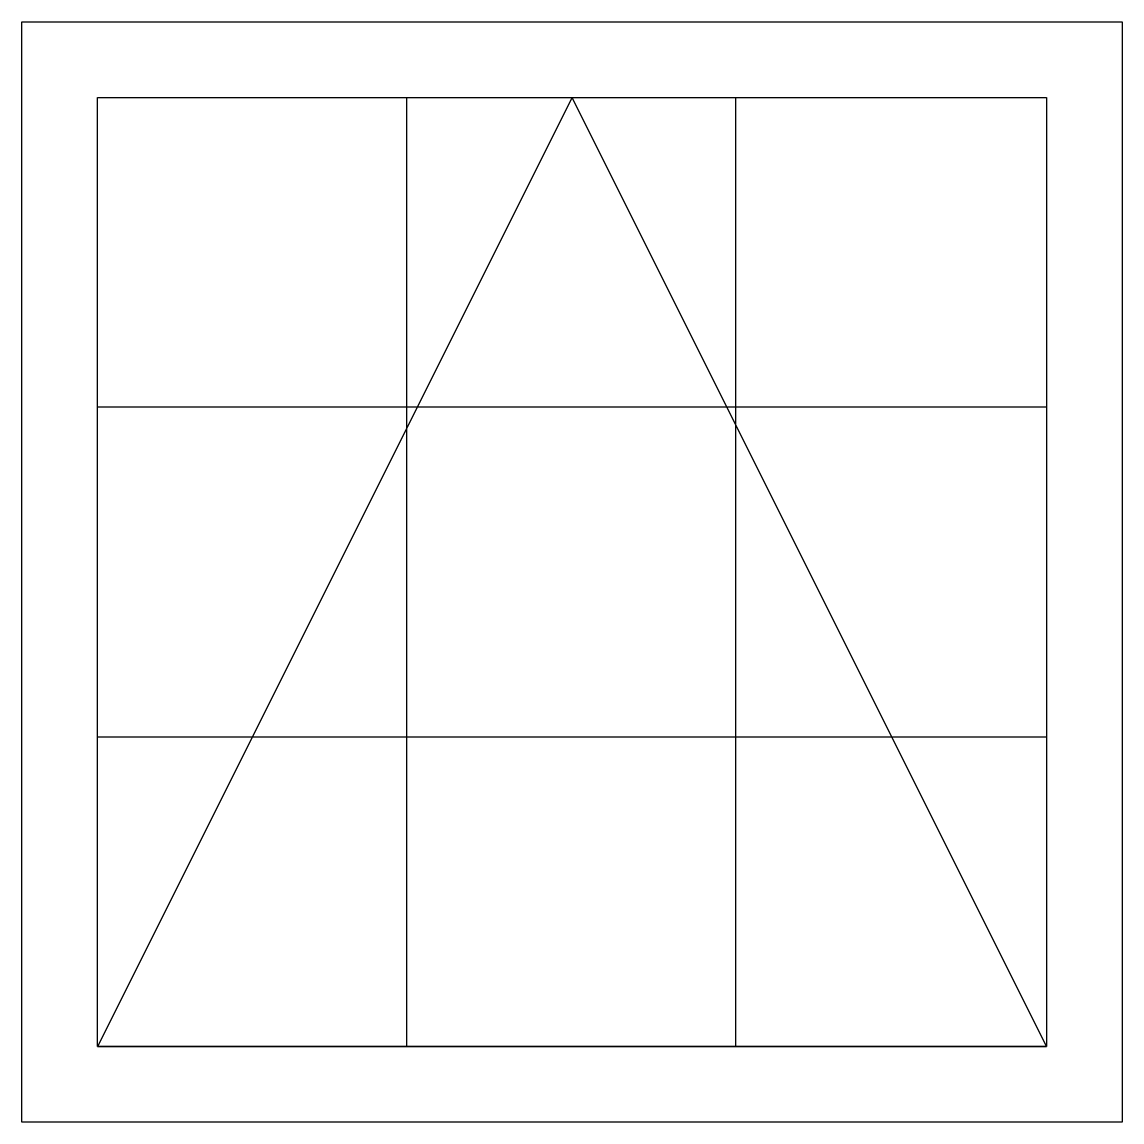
# Model space of a CAD drawing. Header units: metres. Extents: x 13573.53 to 13581.53, y 18621.12 to 18629.12.
import ezdxf

# ---------------------------------------------------------------- set-up
doc = ezdxf.new("R2010")
doc.units = ezdxf.units.M
doc.layers.add('PUB_DIM', color=90, linetype='Continuous')
doc.layers.add('PUB_TEXT', color=7, linetype='Continuous')

msp = doc.modelspace()

# ---------------------------------------------------------------- linework, layer by layer
at = {"layer": 'PUB_DIM'}
for p, q in [((13577.53, 18628.57), (13574.08, 18621.67)), ((13574.08, 18621.67), (13574.08, 18628.57)), ((13574.08, 18628.57), (13580.98, 18628.57)), ((13576.33, 18621.67), (13576.33, 18628.57)), ((13580.98, 18621.67), (13577.53, 18628.57)), ((13578.72, 18628.57), (13578.72, 18621.67)), ((13580.98, 18628.57), (13580.98, 18621.67)), ((13574.08, 18626.32), (13580.98, 18626.32)), ((13580.98, 18623.92), (13574.08, 18623.92)), ((13574.08, 18621.67), (13580.98, 18621.67)), ((13580.98, 18621.67), (13574.08, 18621.67))]:
    msp.add_line(p, q, dxfattribs=at)
at = {"layer": 'PUB_TEXT'}
msp.add_lwpolyline([(13581.53, 18621.12), (13573.53, 18621.12), (13573.53, 18629.12), (13581.53, 18629.12)], close=True, dxfattribs=at)

doc.saveas('drawing.dxf')
